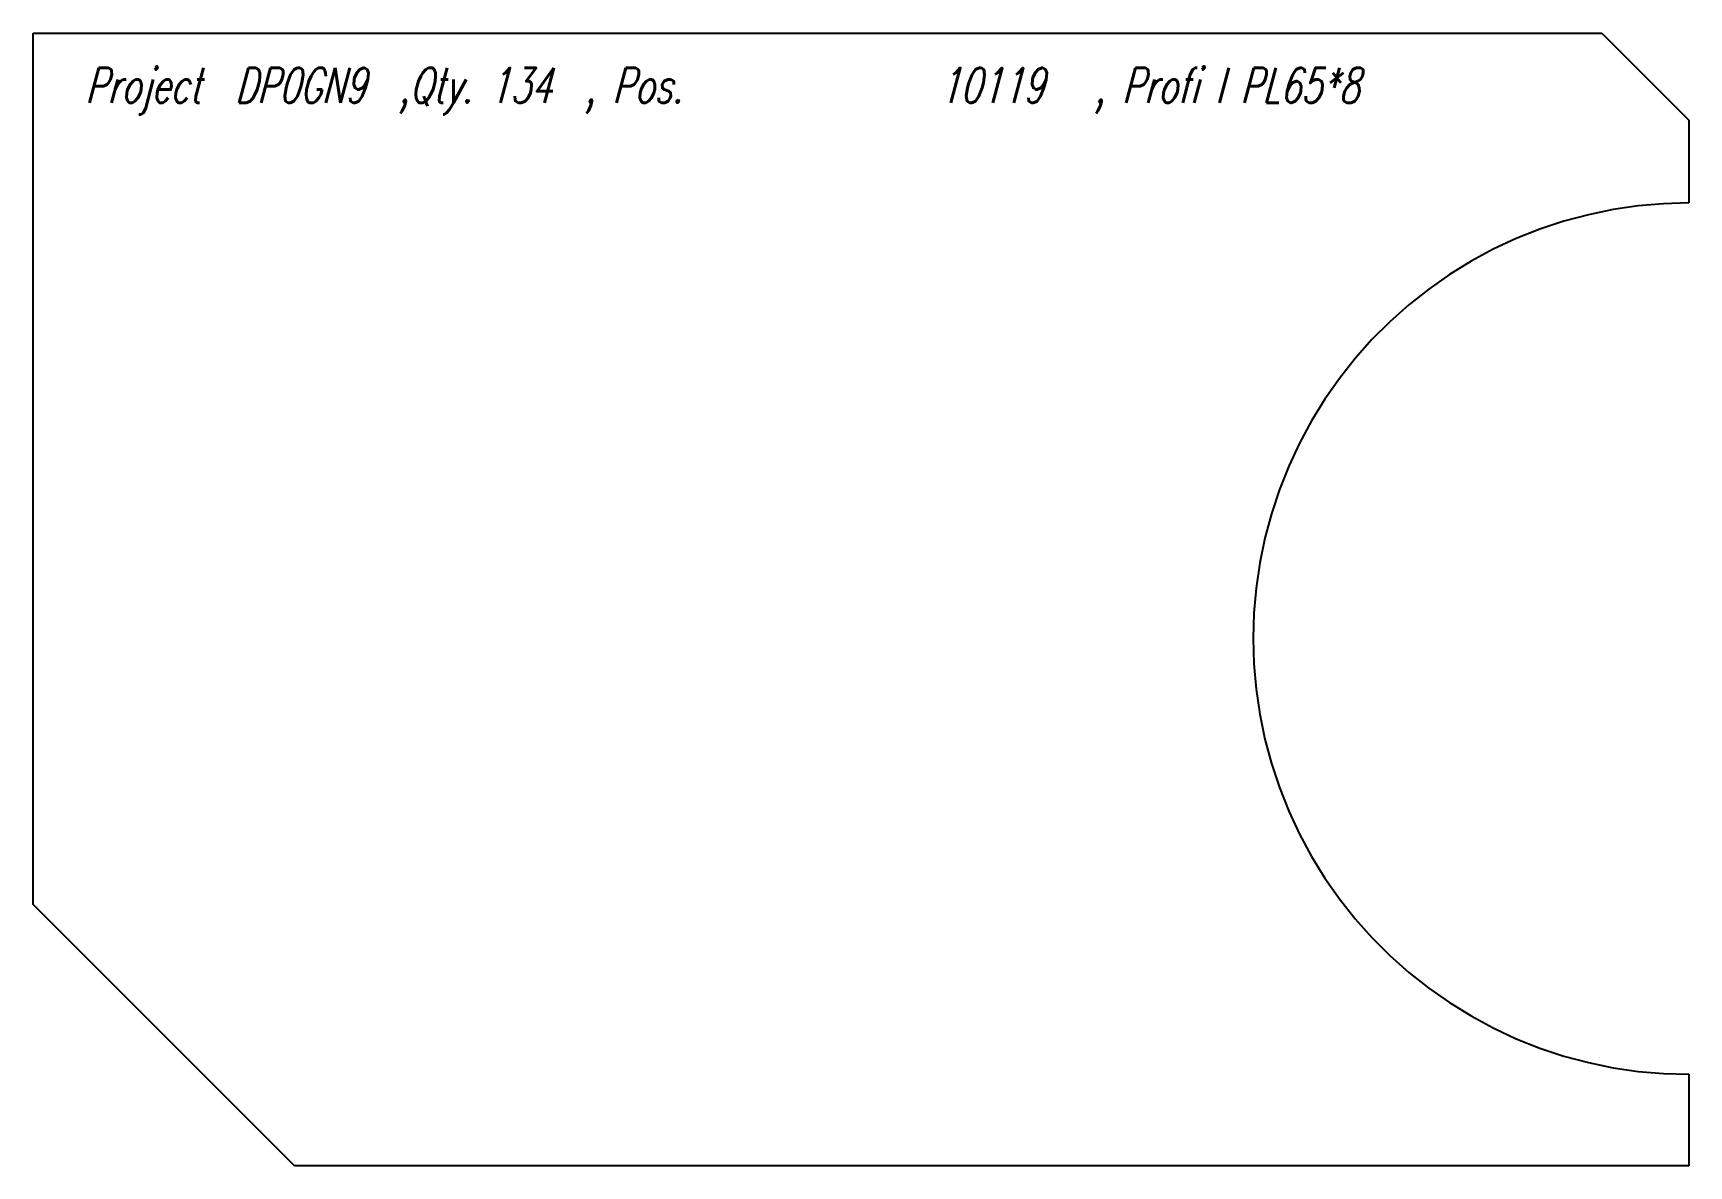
# Model space of a CAD drawing. Extents: x 0 to 95, y -32.5 to 32.5.
import ezdxf

# ---------------------------------------------------------------- set-up
doc = ezdxf.new("R2010")
doc.units = 0
doc.header["$LTSCALE"] = 10
doc.layers.add('TEILE', color=7, linetype='CONTINUOUS')
doc.layers.add('UNTERSCHRIFT', color=7, linetype='CONTINUOUS')
doc.styles.get("Standard").update_dxf_attribs({"font": 'ROMANS'})

msp = doc.modelspace()

# ---------------------------------------------------------------- linework, layer by layer
at = {"layer": 'TEILE', "color": 2}
for p, q in [((0, -17.5), (0, 32.5)), ((0, 32.5), (89.999924, 32.5)), ((89.999924, 32.5), (94.999924, 27.5)), ((94.999924, 27.5), (94.999924, 22.754753)), ((89.234535, 22.080875), (87.829849, 21.704491)), ((90.658722, 22.374945), (89.234535, 22.080875)), ((92.097595, 22.585709), (90.658722, 22.374945)), ((93.546303, 22.712456), (92.097595, 22.585709)), ((94.999924, 22.754753), (93.546303, 22.712456)), ((86.449425, 21.247066), (85.097931, 20.710155)), ((87.829849, 21.704491), (86.449425, 21.247066)), ((83.779953, 20.09557), (82.499931, 19.405388)), ((85.097931, 20.710155), (83.779953, 20.09557)), ((82.499931, 19.405388), (81.262207, 18.641949)), ((81.262207, 18.641949), (80.070961, 17.807833)), ((80.070961, 17.807833), (78.930237, 16.905863)), ((78.930237, 16.905863), (77.84388, 15.939092)), ((77.84388, 15.939092), (76.815582, 14.910791)), ((76.815582, 14.910791), (75.848808, 13.824438)), ((75.848808, 13.824438), (74.946838, 12.683711)), ((74.946838, 12.683711), (74.112724, 11.49247)), ((74.112724, 11.49247), (73.349289, 10.254744)), ((73.349289, 10.254744), (72.659103, 8.974721)), ((72.659103, 8.974721), (72.044518, 7.656734)), ((72.044518, 7.656734), (71.507599, 6.305242)), ((71.507599, 6.305242), (71.050179, 4.924817)), ((71.050179, 4.924817), (70.673798, 3.520131)), ((70.673798, 3.520131), (70.379723, 2.095937)), ((70.379723, 2.095937), (70.168961, 0.657053)), ((70.168961, 0.657053), (70.042221, -0.791651)), ((70.042221, -0.791651), (69.999924, -2.245273)), ((69.999924, -2.245273), (70.042221, -3.698895)), ((70.042221, -3.698895), (70.168968, -5.147599)), ((70.168968, -5.147599), (70.37973, -6.586483)), ((70.37973, -6.586483), (70.673813, -8.010675)), ((70.673813, -8.010675), (71.050194, -9.415361)), ((71.050194, -9.415361), (71.507622, -10.795785)), ((71.507622, -10.795785), (72.044533, -12.147276)), ((72.044533, -12.147276), (72.659126, -13.465262)), ((72.659126, -13.465262), (73.349312, -14.745283)), ((73.349312, -14.745283), (74.112747, -15.983008)), ((74.112747, -15.983008), (74.946869, -17.174248)), ((15, -32.5), (0, -17.5)), ((74.946869, -17.174248), (75.848839, -18.314974)), ((75.848839, -18.314974), (76.815613, -19.401323)), ((76.815613, -19.401323), (77.843918, -20.429623)), ((77.843918, -20.429623), (78.930275, -21.396391)), ((78.930275, -21.396391), (80.070999, -22.298359)), ((80.070999, -22.298359), (81.262238, -23.132469)), ((81.262238, -23.132469), (82.499962, -23.895905)), ((82.499962, -23.895905), (83.779984, -24.586082)), ((83.779984, -24.586082), (85.097961, -25.200665)), ((85.097961, -25.200665), (86.449448, -25.737574)), ((86.449448, -25.737574), (87.829865, -26.194994)), ((87.829865, -26.194994), (89.23455, -26.571377)), ((89.23455, -26.571377), (90.658737, -26.865446)), ((90.658737, -26.865446), (92.097618, -27.076208)), ((92.097618, -27.076208), (93.54631, -27.202953)), ((93.54631, -27.202953), (94.999924, -27.245251)), ((94.999924, -27.245251), (94.999924, -27.245251)), ((94.999924, -27.245251), (94.999924, -32.5)), ((94.999924, -32.5), (15, -32.5))]:
    msp.add_line(p, q, dxfattribs=at)

# ---------------------------------------------------------------- texts
at = {"layer": 'UNTERSCHRIFT', "color": 2, "oblique": 15, "width": 0.7}
for s, p in [('Project  DP0GN9  ,Qty. 134  , Pos. ', (2.999962, 28.5)), ('10119', (51.999962, 28.5)), ('  , Profi l PL65*8', (58.999958, 28.5))]:
    msp.add_text(s, height=2, dxfattribs=at).set_placement(p)

doc.saveas('drawing.dxf')
